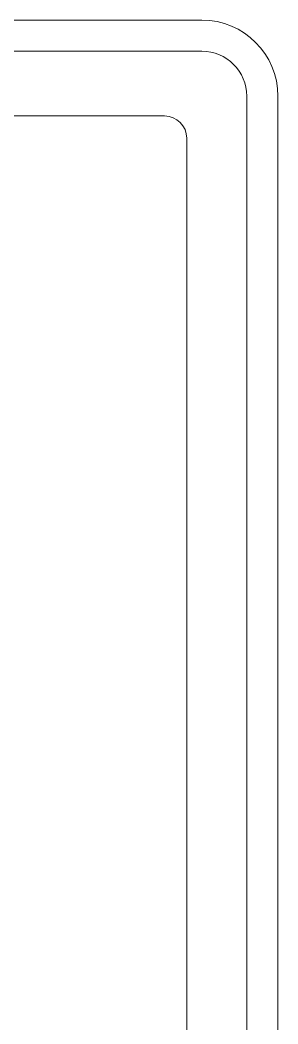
# Model space of a CAD drawing. Extents: x -2884 to -859, y 3232 to 5149.
# Drawn here: x -1755.71 to -1749.38, y 4958.86 to 4983.49 of the extents above; entities that cross this region are included whole.
import ezdxf

# ---------------------------------------------------------------- set-up
doc = ezdxf.new("R2010")
doc.units = 0
doc.header["$MEASUREMENT"] = 0
doc.layers.add('Compressori e classific', color=231, linetype='CONTINUOUS', lineweight=15)

msp = doc.modelspace()

# ---------------------------------------------------------------- linework, layer by layer
at = {"layer": 'Compressori e classific'}
for p, q in [((-1751.245, 4983.492), (-1788.14, 4983.492)), ((-1751.245, 4982.727), (-1788.14, 4982.727)), ((-1750.142, 4942.363), (-1750.142, 4981.624)), ((-1749.377, 4942.363), (-1749.377, 4981.624)), ((-1787.36, 4981.139), (-1752.162, 4981.139)), ((-1751.616, 4980.593), (-1751.616, 4942.363))]:
    msp.add_line(p, q, dxfattribs=at)
at = {"layer": 'Compressori e classific', "extrusion": (0, 0, -1)}
for centre, radius in [((1751.245, 4981.624), 1.868), ((1751.245, 4981.624), 1.103), ((1752.162, 4980.593), 0.546)]:
    msp.add_arc(centre, radius, 90, 180, dxfattribs=at)

doc.saveas('drawing.dxf')
